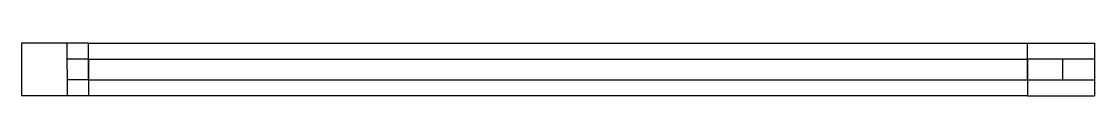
# Model space of a CAD drawing. Header units: millimetres. Extents: x 0 to 152, y 0 to 8.
import ezdxf

# ---------------------------------------------------------------- set-up
doc = ezdxf.new("R2010")
doc.units = ezdxf.units.MM
doc.layers.add('Canal pini', color=40, linetype='Continuous')
doc.layers.add('Carcasă slot', color=44, linetype='Continuous')

msp = doc.modelspace()

# ---------------------------------------------------------------- linework, layer by layer
at = {"layer": 'Canal pini'}
for p, q in [((9.5, 5.2), (142.85, 5.2)), ((9.5, 5.2), (9.5, 2.3)), ((142.85, 5.2), (142.85, 2.3)), ((9.5, 2.3), (142.85, 2.3))]:
    msp.add_line(p, q, dxfattribs=at)
at = {"layer": 'Carcasă slot'}
for p, q in [((9.5, 7.5), (0, 7.5)), ((0, 7.5), (0, 5.2)), ((6.5, 3.75), (6.5, 7.5)), ((9.5, 7.5), (142.85, 7.5)), ((9.5, 5.2), (9.5, 7.5)), ((142.85, 7.5), (152.35, 7.5)), ((142.85, 5.2), (142.85, 7.5)), ((152.35, 7.5), (152.35, 5.2)), ((0, 5.2), (0, 2.3)), ((9.5, 5.2), (6.5, 5.2)), ((9.5, 2.3), (9.5, 5.2)), ((9.5, 5.2), (9.5, 2.3)), ((142.85, 2.3), (142.85, 5.2)), ((152.35, 5.2), (142.85, 5.2)), ((142.85, 5.2), (142.85, 2.3)), ((147.85, 2.3), (147.85, 5.2)), ((152.35, 5.2), (152.35, 2.3)), ((6.5, 3.75), (6.5, 0)), ((0, 2.3), (0, 0)), ((9.5, 2.3), (6.5, 2.3)), ((9.5, 2.3), (9.5, 0)), ((142.85, 2.3), (152.35, 2.3)), ((142.85, 2.3), (142.85, 0)), ((152.35, 2.3), (152.35, 0)), ((9.5, 0), (0, 0)), ((142.85, 0), (9.5, 0)), ((142.85, 0), (152.35, 0))]:
    msp.add_line(p, q, dxfattribs=at)

doc.saveas('drawing.dxf')
